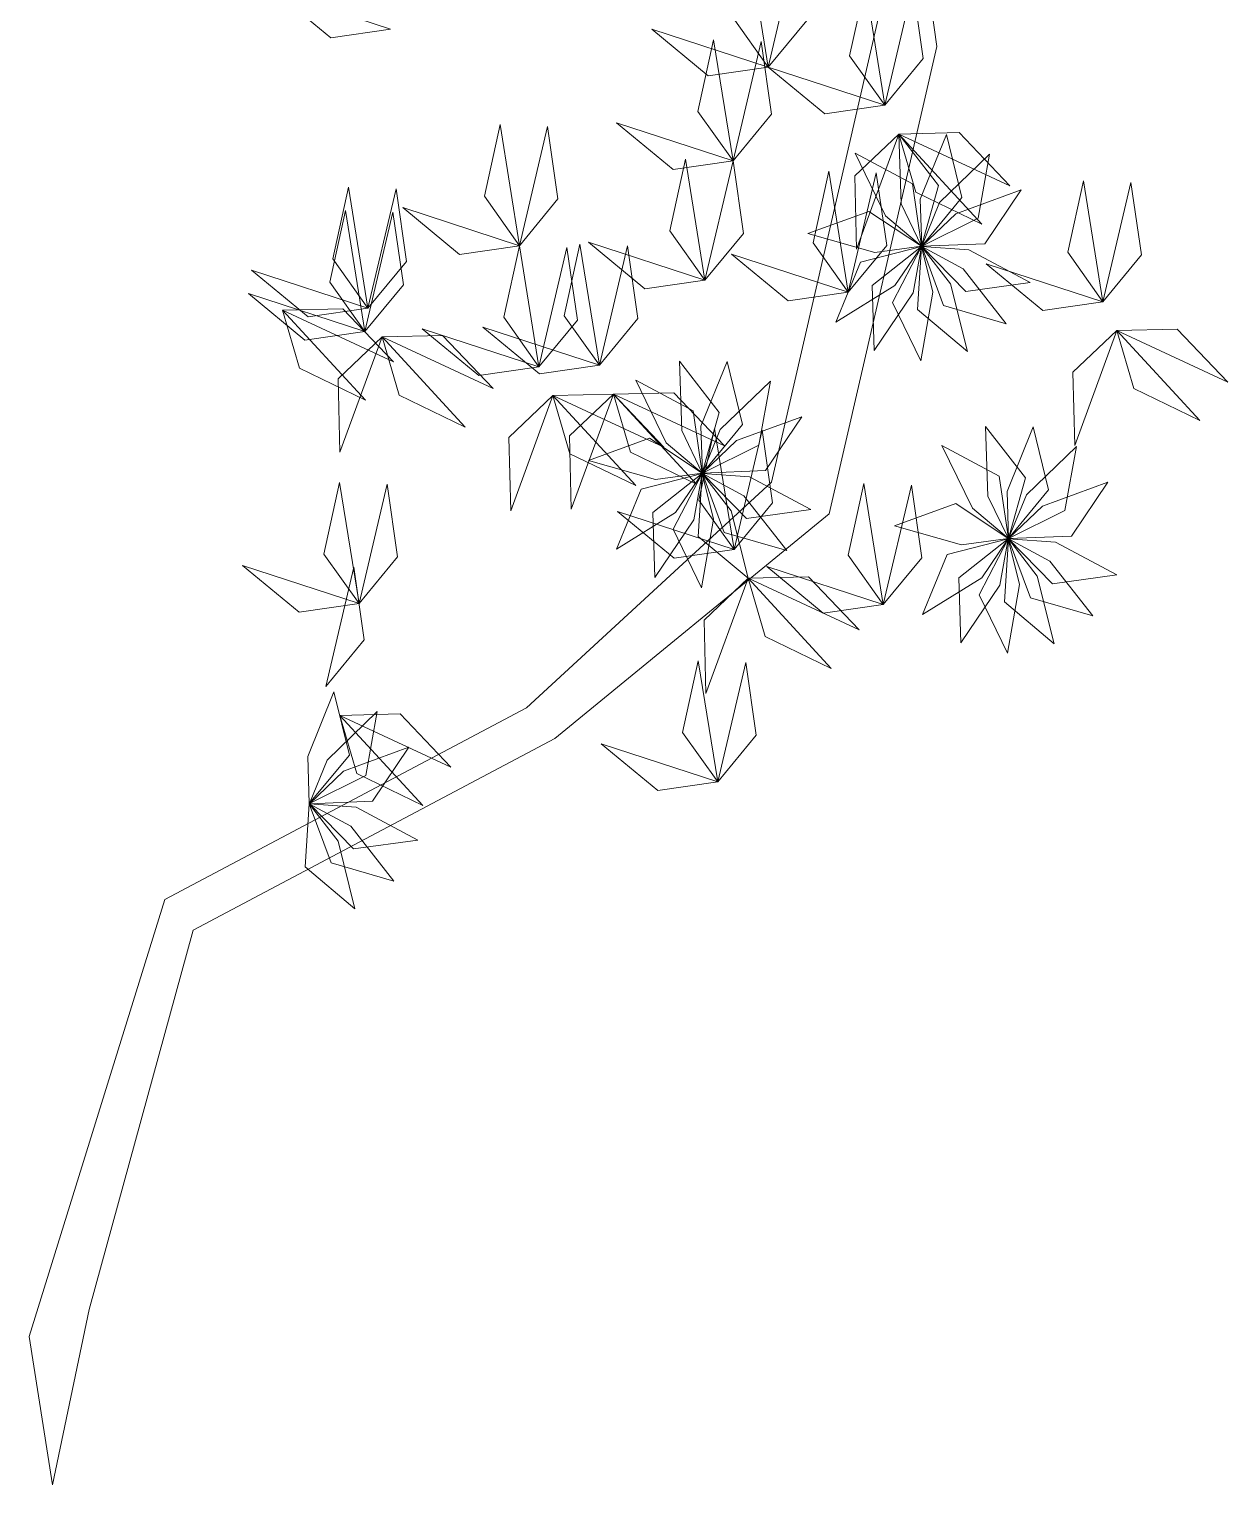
# Model space of a CAD drawing. Header units: millimetres. Extents: x 930 to 6336, y 2219 to 4338.
# Drawn here: x 1336.3 to 1394.9, y 3881 to 3952.2 of the extents above; entities that cross this region are included whole.
import ezdxf

# ---------------------------------------------------------------- set-up
doc = ezdxf.new("R2010")
doc.units = ezdxf.units.MM
doc.layers.add('piante', color=102, linetype='Continuous', lineweight=18)

msp = doc.modelspace()

# ---------------------------------------------------------------- linework, layer by layer
at = {"layer": 'piante', "linetype": 'Continuous', "lineweight": 0}
msp.add_lwpolyline([(1377.873, 3952.927), (1372.607, 3930.055), (1360.61, 3919.003), (1342.911, 3909.627), (1336.264, 3888.255), (1337.409, 3880.993), (1339.204, 3889.577), (1344.292, 3908.127), (1361.992, 3917.503), (1375.429, 3928.497), (1380.695, 3951.369), (1378.463, 3967.333)], dxfattribs=at)
at = {"layer": 'piante', "lineweight": 0}
for points in [[(1372.443, 3950.352), (1370.727, 3952.769), (1371.495, 3956.275), (1372.443, 3950.352)], [(1372.443, 3950.352), (1374.33, 3952.638), (1373.818, 3956.19), (1372.443, 3950.352)], [(1378.145, 3948.491), (1376.429, 3950.908), (1377.197, 3954.414), (1378.145, 3948.491)], [(1353.96, 3952.221), (1351.026, 3951.798), (1348.258, 3954.082), (1353.96, 3952.221)], [(1378.145, 3948.491), (1380.032, 3950.778), (1379.52, 3954.329), (1378.145, 3948.491)], [(1372.443, 3950.352), (1369.509, 3949.929), (1366.741, 3952.213), (1372.443, 3950.352)], [(1370.719, 3945.774), (1369.002, 3948.191), (1369.77, 3951.696), (1370.719, 3945.774)], [(1370.719, 3945.774), (1372.606, 3948.06), (1372.094, 3951.612), (1370.719, 3945.774)], [(1378.145, 3948.491), (1375.211, 3948.068), (1372.443, 3950.352), (1378.145, 3948.491)], [(1360.264, 3941.621), (1358.548, 3944.038), (1359.316, 3947.543), (1360.264, 3941.621)], [(1360.264, 3941.621), (1362.151, 3943.907), (1361.639, 3947.459), (1360.264, 3941.621)], [(1370.719, 3945.774), (1367.785, 3945.35), (1365.017, 3947.635), (1370.719, 3945.774)], [(1378.83, 3947.081), (1376.684, 3945.036), (1376.769, 3941.448), (1378.83, 3947.081)], [(1378.83, 3947.081), (1381.794, 3947.152), (1384.27, 3944.554), (1378.83, 3947.081)], [(1378.83, 3947.081), (1378.949, 3943.675), (1379.953, 3941.598), (1380.783, 3944.569), (1378.83, 3947.081)], [(1378.83, 3947.081), (1379.67, 3944.238), (1382.9, 3942.675), (1378.83, 3947.081)], [(1381.161, 3947.062), (1379.884, 3943.902), (1379.957, 3941.596), (1381.923, 3943.973), (1381.161, 3947.062)], [(1369.344, 3939.936), (1367.627, 3942.353), (1368.395, 3945.858), (1369.344, 3939.936)], [(1376.693, 3946.151), (1378.188, 3943.087), (1379.95, 3941.598), (1379.499, 3944.65), (1376.693, 3946.151)], [(1383.282, 3946.097), (1380.83, 3943.729), (1379.959, 3941.593), (1382.722, 3942.965), (1383.282, 3946.097)], [(1369.344, 3939.936), (1371.231, 3942.222), (1370.719, 3945.774), (1369.344, 3939.936)], [(1376.355, 3939.347), (1374.638, 3941.764), (1375.407, 3945.269), (1376.355, 3939.347)], [(1376.355, 3939.347), (1378.242, 3941.633), (1377.73, 3945.185), (1376.355, 3939.347)], [(1352.852, 3938.566), (1351.136, 3940.983), (1351.904, 3944.489), (1352.852, 3938.566)], [(1352.852, 3938.566), (1354.74, 3940.852), (1354.228, 3944.404), (1352.852, 3938.566)], [(1388.818, 3938.88), (1387.102, 3941.297), (1387.87, 3944.802), (1388.818, 3938.88)], [(1388.818, 3938.88), (1390.706, 3941.166), (1390.194, 3944.718), (1388.818, 3938.88)], [(1384.828, 3944.352), (1381.625, 3943.186), (1379.96, 3941.59), (1383.042, 3941.719), (1384.828, 3944.352)], [(1352.697, 3937.415), (1350.98, 3939.832), (1351.748, 3943.337), (1352.697, 3937.415)], [(1352.697, 3937.415), (1354.584, 3939.701), (1354.072, 3943.253), (1352.697, 3937.415)], [(1360.264, 3941.621), (1357.33, 3941.198), (1354.562, 3943.482), (1360.264, 3941.621)], [(1374.382, 3942.221), (1377.658, 3941.281), (1379.943, 3941.594), (1377.374, 3943.301), (1374.382, 3942.221)], [(1361.212, 3935.699), (1359.496, 3938.116), (1360.264, 3941.621), (1361.212, 3935.699)], [(1364.176, 3935.769), (1362.46, 3938.186), (1363.228, 3941.692), (1364.176, 3935.769)], [(1369.344, 3939.936), (1366.41, 3939.512), (1363.642, 3941.796), (1369.344, 3939.936)], [(1364.176, 3935.769), (1366.063, 3938.055), (1365.551, 3941.607), (1364.176, 3935.769)], [(1375.755, 3937.873), (1378.646, 3939.679), (1379.942, 3941.587), (1376.955, 3940.82), (1375.755, 3937.873)], [(1377.63, 3936.488), (1379.535, 3939.314), (1379.944, 3941.584), (1377.526, 3939.668), (1377.63, 3936.488)], [(1379.905, 3935.985), (1380.497, 3939.341), (1379.947, 3941.581), (1378.518, 3938.848), (1379.905, 3935.985)], [(1382.189, 3936.451), (1381.364, 3939.758), (1379.95, 3941.58), (1379.756, 3938.502), (1382.189, 3936.451)], [(1384.085, 3937.805), (1381.987, 3940.491), (1379.954, 3941.581), (1381.029, 3938.69), (1384.085, 3937.805)], [(1385.267, 3939.814), (1382.258, 3941.414), (1379.957, 3941.583), (1382.115, 3939.379), (1385.267, 3939.814)], [(1361.212, 3935.699), (1363.099, 3937.985), (1362.587, 3941.537), (1361.212, 3935.699)], [(1376.355, 3939.347), (1373.421, 3938.923), (1370.653, 3941.207), (1376.355, 3939.347)], [(1352.852, 3938.566), (1349.918, 3938.143), (1347.151, 3940.427), (1352.852, 3938.566)], [(1388.818, 3938.88), (1385.884, 3938.457), (1383.117, 3940.741), (1388.818, 3938.88)], [(1352.697, 3937.415), (1349.763, 3936.991), (1346.995, 3939.275), (1352.697, 3937.415)], [(1348.665, 3938.465), (1351.628, 3938.535), (1354.104, 3935.938), (1348.665, 3938.465)], [(1348.665, 3938.465), (1349.504, 3935.622), (1352.734, 3934.059), (1348.665, 3938.465)], [(1361.212, 3935.699), (1358.278, 3935.275), (1355.51, 3937.559), (1361.212, 3935.699)], [(1364.176, 3935.769), (1361.242, 3935.346), (1358.474, 3937.63), (1364.176, 3935.769)], [(1389.504, 3937.47), (1387.358, 3935.425), (1387.443, 3931.837), (1389.504, 3937.47)], [(1389.504, 3937.47), (1392.467, 3937.54), (1394.943, 3934.943), (1389.504, 3937.47)], [(1389.504, 3937.47), (1390.343, 3934.627), (1393.573, 3933.064), (1389.504, 3937.47)], [(1353.538, 3937.156), (1351.392, 3935.111), (1351.477, 3931.523), (1353.538, 3937.156)], [(1353.538, 3937.156), (1356.501, 3937.227), (1358.977, 3934.629), (1353.538, 3937.156)], [(1353.538, 3937.156), (1354.377, 3934.313), (1357.607, 3932.75), (1353.538, 3937.156)], [(1368.094, 3935.977), (1368.213, 3932.571), (1369.217, 3930.494), (1370.047, 3933.465), (1368.094, 3935.977)], [(1370.425, 3935.958), (1369.148, 3932.798), (1369.221, 3930.492), (1371.187, 3932.869), (1370.425, 3935.958)], [(1365.957, 3935.046), (1367.452, 3931.983), (1369.214, 3930.494), (1368.763, 3933.546), (1365.957, 3935.046)], [(1372.546, 3934.993), (1370.095, 3932.625), (1369.223, 3930.489), (1371.986, 3931.861), (1372.546, 3934.993)], [(1361.898, 3934.288), (1359.751, 3932.243), (1359.836, 3928.656), (1361.898, 3934.288)], [(1361.898, 3934.288), (1364.861, 3934.359), (1367.337, 3931.761), (1361.898, 3934.288)], [(1361.898, 3934.288), (1362.737, 3931.445), (1365.967, 3929.883), (1361.898, 3934.288)], [(1364.861, 3934.359), (1362.715, 3932.314), (1362.8, 3928.726), (1364.861, 3934.359)], [(1364.861, 3934.359), (1367.825, 3934.429), (1370.301, 3931.832), (1364.861, 3934.359)], [(1364.861, 3934.359), (1365.7, 3931.516), (1368.931, 3929.953), (1364.861, 3934.359)], [(1374.092, 3933.248), (1370.889, 3932.082), (1369.224, 3930.486), (1372.306, 3930.615), (1374.092, 3933.248)], [(1370.768, 3926.757), (1369.051, 3929.174), (1369.819, 3932.679), (1370.768, 3926.757)], [(1370.768, 3926.757), (1372.655, 3929.043), (1372.143, 3932.595), (1370.768, 3926.757)], [(1383.077, 3932.78), (1383.196, 3929.373), (1384.2, 3927.297), (1385.03, 3930.268), (1383.077, 3932.78)], [(1385.407, 3932.761), (1384.131, 3929.601), (1384.203, 3927.295), (1386.169, 3929.672), (1385.407, 3932.761)], [(1363.646, 3931.117), (1366.922, 3930.177), (1369.207, 3930.49), (1366.638, 3932.197), (1363.646, 3931.117)], [(1380.94, 3931.849), (1382.434, 3928.786), (1384.196, 3927.297), (1383.746, 3930.348), (1380.94, 3931.849)], [(1387.529, 3931.796), (1385.077, 3929.428), (1384.206, 3927.292), (1386.968, 3928.663), (1387.529, 3931.796)], [(1365.019, 3926.769), (1367.91, 3928.575), (1369.206, 3930.483), (1366.219, 3929.716), (1365.019, 3926.769)], [(1366.894, 3925.384), (1368.799, 3928.21), (1369.208, 3930.48), (1366.79, 3928.564), (1366.894, 3925.384)], [(1369.169, 3924.881), (1369.761, 3928.237), (1369.211, 3930.477), (1367.782, 3927.744), (1369.169, 3924.881)], [(1371.453, 3925.347), (1370.628, 3928.654), (1369.214, 3930.476), (1369.02, 3927.398), (1371.453, 3925.347)], [(1373.35, 3926.701), (1371.251, 3929.387), (1369.218, 3930.477), (1370.293, 3927.586), (1373.35, 3926.701)], [(1374.531, 3928.71), (1371.522, 3930.31), (1369.221, 3930.479), (1371.379, 3928.275), (1374.531, 3928.71)], [(1352.414, 3924.115), (1350.697, 3926.532), (1351.465, 3930.037), (1352.414, 3924.115)], [(1352.414, 3924.115), (1354.301, 3926.401), (1353.789, 3929.953), (1352.414, 3924.115)], [(1378.073, 3924.066), (1376.356, 3926.483), (1377.124, 3929.988), (1378.073, 3924.066)], [(1378.073, 3924.066), (1379.96, 3926.352), (1379.448, 3929.904), (1378.073, 3924.066)], [(1389.074, 3930.051), (1385.871, 3928.885), (1384.206, 3927.288), (1387.288, 3927.417), (1389.074, 3930.051)], [(1378.628, 3927.919), (1381.905, 3926.98), (1384.19, 3927.293), (1381.621, 3929), (1378.628, 3927.919)], [(1370.768, 3926.757), (1367.834, 3926.334), (1365.066, 3928.618), (1370.768, 3926.757)], [(1380.002, 3923.572), (1382.892, 3925.378), (1384.189, 3927.286), (1381.201, 3926.519), (1380.002, 3923.572)], [(1381.876, 3922.187), (1383.782, 3925.012), (1384.19, 3927.283), (1381.773, 3925.367), (1381.876, 3922.187)], [(1384.152, 3921.683), (1384.744, 3925.04), (1384.193, 3927.28), (1382.764, 3924.547), (1384.152, 3921.683)], [(1386.435, 3922.149), (1385.611, 3925.457), (1384.197, 3927.279), (1384.003, 3924.201), (1386.435, 3922.149)], [(1388.332, 3923.504), (1386.233, 3926.19), (1384.201, 3927.28), (1385.276, 3924.389), (1388.332, 3923.504)], [(1389.514, 3925.513), (1386.504, 3927.113), (1384.204, 3927.282), (1386.362, 3925.078), (1389.514, 3925.513)], [(1352.414, 3924.115), (1349.48, 3923.692), (1346.712, 3925.976), (1352.414, 3924.115)], [(1350.783, 3920.053), (1352.67, 3922.339), (1352.158, 3925.891), (1350.783, 3920.053)], [(1378.073, 3924.066), (1375.139, 3923.643), (1372.371, 3925.927), (1378.073, 3924.066)], [(1371.453, 3925.347), (1369.307, 3923.302), (1369.392, 3919.714), (1371.453, 3925.347)], [(1371.453, 3925.347), (1374.416, 3925.417), (1376.892, 3922.82), (1371.453, 3925.347)], [(1371.453, 3925.347), (1372.292, 3922.503), (1375.523, 3920.941), (1371.453, 3925.347)], [(1369.969, 3915.388), (1368.252, 3917.805), (1369.02, 3921.31), (1369.969, 3915.388)], [(1369.969, 3915.388), (1371.856, 3917.674), (1371.344, 3921.226), (1369.969, 3915.388)], [(1351.185, 3919.791), (1349.908, 3916.631), (1349.98, 3914.325), (1351.947, 3916.702), (1351.185, 3919.791)], [(1353.306, 3918.826), (1350.854, 3916.458), (1349.983, 3914.322), (1352.746, 3915.694), (1353.306, 3918.826)], [(1351.468, 3918.642), (1354.431, 3918.713), (1356.907, 3916.115), (1351.468, 3918.642)], [(1351.468, 3918.642), (1352.307, 3915.799), (1355.538, 3914.237), (1351.468, 3918.642)], [(1354.851, 3917.081), (1351.648, 3915.915), (1349.984, 3914.319), (1353.065, 3914.448), (1354.851, 3917.081)], [(1369.969, 3915.388), (1367.035, 3914.964), (1364.267, 3917.248), (1369.969, 3915.388)], [(1352.213, 3909.18), (1351.388, 3912.487), (1349.974, 3914.309), (1349.78, 3911.231), (1352.213, 3909.18)], [(1354.109, 3910.534), (1352.011, 3913.22), (1349.978, 3914.31), (1351.053, 3911.419), (1354.109, 3910.534)], [(1355.291, 3912.543), (1352.281, 3914.143), (1349.981, 3914.312), (1352.139, 3912.108), (1355.291, 3912.543)]]:
    msp.add_lwpolyline(points, dxfattribs=at)

doc.saveas('drawing.dxf')
